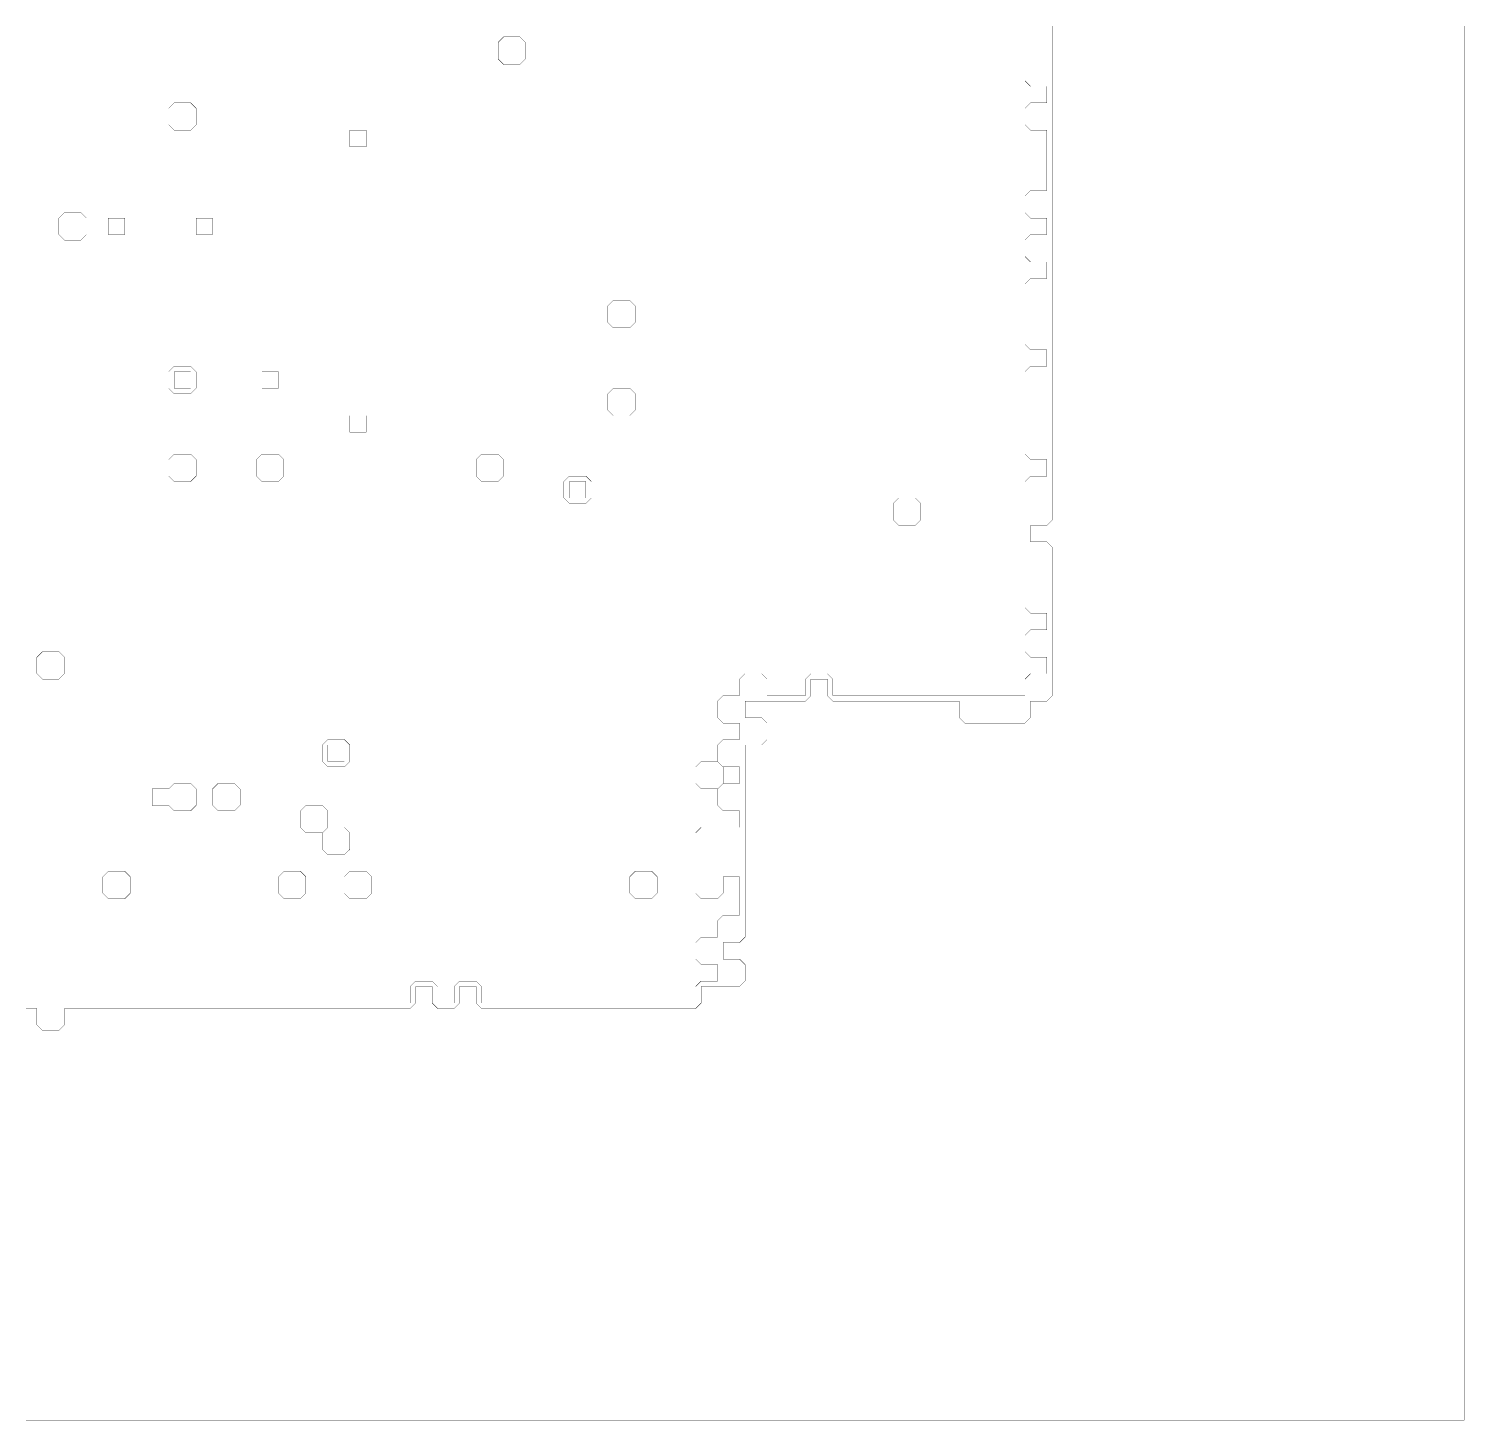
# Model space of a CAD drawing. Header units: metres. Extents: x 0 to 4990, y -4990 to 0.
# Drawn here: x 2437 to 4990, y -4990 to -2515 of the extents above; entities that cross this region are included whole.
import ezdxf

# ---------------------------------------------------------------- set-up
doc = ezdxf.new("R2010")
doc.units = ezdxf.units.M
doc.layers.add('conductor', color=1, linetype='Continuous')
doc.layers.add('substrate', color=5, linetype='Continuous')

msp = doc.modelspace()

# ---------------------------------------------------------------- linework, layer by layer
at = {"layer": 'conductor', "const_width": 0.5}
msp.add_lwpolyline([(2431.640625, -4248.046875), (2441.40625, -4248.046875), (2451.171875, -4248.046875), (2460.9375, -4248.046875), (2470.703125, -4248.046875), (2480.46875, -4248.046875), (2490.234375, -4248.046875), (2500, -4248.046875), (2509.765625, -4248.046875), (2519.53125, -4248.046875), (2529.296875, -4248.046875), (2539.0625, -4248.046875), (2548.828125, -4248.046875), (2558.59375, -4248.046875), (2568.359375, -4248.046875), (2578.125, -4248.046875), (2587.890625, -4248.046875), (2597.65625, -4248.046875), (2607.421875, -4248.046875), (2617.1875, -4248.046875), (2626.953125, -4248.046875), (2636.71875, -4248.046875), (2646.484375, -4248.046875), (2656.25, -4248.046875), (2666.015625, -4248.046875), (2675.78125, -4248.046875), (2685.546875, -4248.046875), (2695.3125, -4248.046875), (2705.078125, -4248.046875), (2714.84375, -4248.046875), (2724.609375, -4248.046875), (2734.375, -4248.046875), (2744.140625, -4248.046875), (2753.90625, -4248.046875), (2763.671875, -4248.046875), (2773.4375, -4248.046875), (2783.203125, -4248.046875), (2792.96875, -4248.046875), (2802.734375, -4248.046875), (2812.5, -4248.046875), (2822.265625, -4248.046875), (2832.03125, -4248.046875), (2841.796875, -4248.046875), (2851.5625, -4248.046875), (2861.328125, -4248.046875), (2871.09375, -4248.046875), (2880.859375, -4248.046875), (2890.625, -4248.046875), (2900.390625, -4248.046875), (2910.15625, -4248.046875), (2919.921875, -4248.046875), (2929.6875, -4248.046875), (2939.453125, -4248.046875), (2949.21875, -4248.046875), (2958.984375, -4248.046875), (2968.75, -4248.046875), (2978.515625, -4248.046875), (2988.28125, -4248.046875), (2998.046875, -4248.046875), (3007.8125, -4248.046875), (3017.578125, -4248.046875), (3027.34375, -4248.046875), (3037.109375, -4248.046875), (3046.875, -4248.046875), (3056.640625, -4248.046875), (3066.40625, -4248.046875), (3076.171875, -4248.046875), (3085.9375, -4248.046875), (3095.703125, -4248.046875), (3105.46875, -4248.046875), (3115.234375, -4248.046875), (3115.234375, -4238.28125), (3115.234375, -4228.515625), (3115.234375, -4218.75), (3125, -4208.984375), (3134.765625, -4208.984375), (3144.53125, -4208.984375), (3154.296875, -4208.984375), (3164.0625, -4218.75), (3164.0625, -4228.515625), (3164.0625, -4238.28125), (3164.0625, -4248.046875), (3173.828125, -4248.046875), (3183.59375, -4248.046875), (3193.359375, -4248.046875), (3193.359375, -4238.28125), (3193.359375, -4228.515625), (3193.359375, -4218.75), (3203.125, -4208.984375), (3212.890625, -4208.984375), (3222.65625, -4208.984375), (3232.421875, -4208.984375), (3242.1875, -4218.75), (3242.1875, -4228.515625), (3242.1875, -4238.28125), (3242.1875, -4248.046875), (3251.953125, -4248.046875), (3261.71875, -4248.046875), (3271.484375, -4248.046875), (3281.25, -4248.046875), (3291.015625, -4248.046875), (3300.78125, -4248.046875), (3310.546875, -4248.046875), (3320.3125, -4248.046875), (3330.078125, -4248.046875), (3339.84375, -4248.046875), (3349.609375, -4248.046875), (3359.375, -4248.046875), (3369.140625, -4248.046875), (3378.90625, -4248.046875), (3388.671875, -4248.046875), (3398.4375, -4248.046875), (3408.203125, -4248.046875), (3417.96875, -4248.046875), (3427.734375, -4248.046875), (3437.5, -4248.046875), (3447.265625, -4248.046875), (3457.03125, -4248.046875), (3466.796875, -4248.046875), (3476.5625, -4248.046875), (3486.328125, -4248.046875), (3496.09375, -4248.046875), (3505.859375, -4248.046875), (3515.625, -4248.046875), (3525.390625, -4248.046875), (3535.15625, -4248.046875), (3544.921875, -4248.046875), (3554.6875, -4248.046875), (3564.453125, -4248.046875), (3574.21875, -4248.046875), (3583.984375, -4248.046875), (3593.75, -4248.046875), (3603.515625, -4248.046875), (3613.28125, -4248.046875), (3623.046875, -4248.046875), (3623.046875, -4238.28125), (3623.046875, -4228.515625), (3623.046875, -4218.75), (3632.8125, -4208.984375), (3642.578125, -4208.984375), (3652.34375, -4208.984375), (3662.109375, -4208.984375), (3662.109375, -4199.21875), (3662.109375, -4189.453125), (3662.109375, -4179.6875), (3652.34375, -4179.6875), (3642.578125, -4179.6875), (3632.8125, -4179.6875), (3623.046875, -4169.921875), (3623.046875, -4160.15625), (3623.046875, -4150.390625), (3623.046875, -4140.625), (3632.8125, -4130.859375), (3642.578125, -4130.859375), (3652.34375, -4130.859375), (3662.109375, -4130.859375), (3662.109375, -4121.09375), (3662.109375, -4111.328125), (3662.109375, -4101.5625), (3671.875, -4091.796875), (3681.640625, -4091.796875), (3691.40625, -4091.796875), (3701.171875, -4091.796875), (3701.171875, -4082.03125), (3701.171875, -4072.265625), (3701.171875, -4062.5), (3701.171875, -4052.734375), (3701.171875, -4042.96875), (3701.171875, -4033.203125), (3701.171875, -4023.4375), (3691.40625, -4023.4375), (3681.640625, -4023.4375), (3671.875, -4023.4375), (3671.875, -4033.203125), (3671.875, -4042.96875), (3671.875, -4052.734375), (3662.109375, -4062.5), (3652.34375, -4062.5), (3642.578125, -4062.5), (3632.8125, -4062.5), (3623.046875, -4052.734375), (3623.046875, -4042.96875), (3623.046875, -4033.203125), (3623.046875, -4023.4375), (3623.046875, -4013.671875), (3623.046875, -4003.90625), (3623.046875, -3994.140625), (3623.046875, -3984.375), (3623.046875, -3974.609375), (3623.046875, -3964.84375), (3623.046875, -3955.078125), (3623.046875, -3945.3125), (3632.8125, -3935.546875), (3642.578125, -3935.546875), (3652.34375, -3935.546875), (3662.109375, -3935.546875), (3671.875, -3935.546875), (3681.640625, -3935.546875), (3691.40625, -3935.546875), (3701.171875, -3935.546875), (3701.171875, -3925.78125), (3701.171875, -3916.015625), (3701.171875, -3906.25), (3691.40625, -3906.25), (3681.640625, -3906.25), (3671.875, -3906.25), (3662.109375, -3896.484375), (3662.109375, -3886.71875), (3662.109375, -3876.953125), (3662.109375, -3867.1875), (3671.875, -3857.421875), (3681.640625, -3857.421875), (3691.40625, -3857.421875), (3701.171875, -3857.421875), (3701.171875, -3847.65625), (3701.171875, -3837.890625), (3701.171875, -3828.125), (3691.40625, -3828.125), (3681.640625, -3828.125), (3671.875, -3828.125), (3662.109375, -3818.359375), (3662.109375, -3808.59375), (3662.109375, -3798.828125), (3662.109375, -3789.0625), (3671.875, -3779.296875), (3681.640625, -3779.296875), (3691.40625, -3779.296875), (3701.171875, -3779.296875), (3701.171875, -3769.53125), (3701.171875, -3759.765625), (3701.171875, -3750), (3691.40625, -3750), (3681.640625, -3750), (3671.875, -3750), (3662.109375, -3740.234375), (3662.109375, -3730.46875), (3662.109375, -3720.703125), (3662.109375, -3710.9375), (3671.875, -3701.171875), (3681.640625, -3701.171875), (3691.40625, -3701.171875), (3701.171875, -3701.171875), (3701.171875, -3691.40625), (3701.171875, -3681.640625), (3701.171875, -3671.875), (3710.9375, -3662.109375), (3720.703125, -3662.109375), (3730.46875, -3662.109375), (3740.234375, -3662.109375), (3750, -3671.875), (3750, -3681.640625), (3750, -3691.40625), (3750, -3701.171875), (3759.765625, -3701.171875), (3769.53125, -3701.171875), (3779.296875, -3701.171875), (3789.0625, -3701.171875), (3798.828125, -3701.171875), (3808.59375, -3701.171875), (3818.359375, -3701.171875), (3818.359375, -3691.40625), (3818.359375, -3681.640625), (3818.359375, -3671.875), (3828.125, -3662.109375), (3837.890625, -3662.109375), (3847.65625, -3662.109375), (3857.421875, -3662.109375), (3867.1875, -3671.875), (3867.1875, -3681.640625), (3867.1875, -3691.40625), (3867.1875, -3701.171875), (3876.953125, -3701.171875), (3886.71875, -3701.171875), (3896.484375, -3701.171875), (3906.25, -3701.171875), (3916.015625, -3701.171875), (3925.78125, -3701.171875), (3935.546875, -3701.171875), (3945.3125, -3701.171875), (3955.078125, -3701.171875), (3964.84375, -3701.171875), (3974.609375, -3701.171875), (3984.375, -3701.171875), (3994.140625, -3701.171875), (4003.90625, -3701.171875), (4013.671875, -3701.171875), (4023.4375, -3701.171875), (4033.203125, -3701.171875), (4042.96875, -3701.171875), (4052.734375, -3701.171875), (4062.5, -3701.171875), (4072.265625, -3701.171875), (4082.03125, -3701.171875), (4091.796875, -3701.171875), (4101.5625, -3701.171875), (4111.328125, -3701.171875), (4121.09375, -3701.171875), (4130.859375, -3701.171875), (4140.625, -3701.171875), (4150.390625, -3701.171875), (4160.15625, -3701.171875), (4169.921875, -3701.171875), (4179.6875, -3701.171875), (4189.453125, -3701.171875), (4199.21875, -3701.171875), (4208.984375, -3701.171875), (4208.984375, -3691.40625), (4208.984375, -3681.640625), (4208.984375, -3671.875), (4218.75, -3662.109375), (4228.515625, -3662.109375), (4238.28125, -3662.109375), (4248.046875, -3662.109375), (4248.046875, -3652.34375), (4248.046875, -3642.578125), (4248.046875, -3632.8125), (4238.28125, -3632.8125), (4228.515625, -3632.8125), (4218.75, -3632.8125), (4208.984375, -3623.046875), (4208.984375, -3613.28125), (4208.984375, -3603.515625), (4208.984375, -3593.75), (4218.75, -3583.984375), (4228.515625, -3583.984375), (4238.28125, -3583.984375), (4248.046875, -3583.984375), (4248.046875, -3574.21875), (4248.046875, -3564.453125), (4248.046875, -3554.6875), (4238.28125, -3554.6875), (4228.515625, -3554.6875), (4218.75, -3554.6875), (4208.984375, -3544.921875), (4208.984375, -3535.15625), (4208.984375, -3525.390625), (4208.984375, -3515.625), (4208.984375, -3505.859375), (4208.984375, -3496.09375), (4208.984375, -3486.328125), (4208.984375, -3476.5625), (4208.984375, -3466.796875), (4208.984375, -3457.03125), (4208.984375, -3447.265625), (4208.984375, -3437.5), (4208.984375, -3427.734375), (4208.984375, -3417.96875), (4208.984375, -3408.203125), (4208.984375, -3398.4375), (4208.984375, -3388.671875), (4208.984375, -3378.90625), (4208.984375, -3369.140625), (4208.984375, -3359.375), (4208.984375, -3349.609375), (4208.984375, -3339.84375), (4208.984375, -3330.078125), (4208.984375, -3320.3125), (4218.75, -3310.546875), (4228.515625, -3310.546875), (4238.28125, -3310.546875), (4248.046875, -3310.546875), (4248.046875, -3300.78125), (4248.046875, -3291.015625), (4248.046875, -3281.25), (4238.28125, -3281.25), (4228.515625, -3281.25), (4218.75, -3281.25), (4208.984375, -3271.484375), (4208.984375, -3261.71875), (4208.984375, -3251.953125), (4208.984375, -3242.1875), (4208.984375, -3232.421875), (4208.984375, -3222.65625), (4208.984375, -3212.890625), (4208.984375, -3203.125), (4208.984375, -3193.359375), (4208.984375, -3183.59375), (4208.984375, -3173.828125), (4208.984375, -3164.0625), (4208.984375, -3154.296875), (4208.984375, -3144.53125), (4208.984375, -3134.765625), (4208.984375, -3125), (4218.75, -3115.234375), (4228.515625, -3115.234375), (4238.28125, -3115.234375), (4248.046875, -3115.234375), (4248.046875, -3105.46875), (4248.046875, -3095.703125), (4248.046875, -3085.9375), (4238.28125, -3085.9375), (4228.515625, -3085.9375), (4218.75, -3085.9375), (4208.984375, -3076.171875), (4208.984375, -3066.40625), (4208.984375, -3056.640625), (4208.984375, -3046.875), (4208.984375, -3037.109375), (4208.984375, -3027.34375), (4208.984375, -3017.578125), (4208.984375, -3007.8125), (4208.984375, -2998.046875), (4208.984375, -2988.28125), (4208.984375, -2978.515625), (4208.984375, -2968.75), (4218.75, -2958.984375), (4228.515625, -2958.984375), (4238.28125, -2958.984375), (4248.046875, -2958.984375), (4248.046875, -2949.21875), (4248.046875, -2939.453125), (4248.046875, -2929.6875), (4238.28125, -2929.6875), (4228.515625, -2929.6875), (4218.75, -2929.6875), (4208.984375, -2919.921875), (4208.984375, -2910.15625), (4208.984375, -2900.390625), (4208.984375, -2890.625), (4218.75, -2880.859375), (4228.515625, -2880.859375), (4238.28125, -2880.859375), (4248.046875, -2880.859375), (4248.046875, -2871.09375), (4248.046875, -2861.328125), (4248.046875, -2851.5625), (4238.28125, -2851.5625), (4228.515625, -2851.5625), (4218.75, -2851.5625), (4208.984375, -2841.796875), (4208.984375, -2832.03125), (4208.984375, -2822.265625), (4208.984375, -2812.5), (4218.75, -2802.734375), (4228.515625, -2802.734375), (4238.28125, -2802.734375), (4248.046875, -2802.734375), (4248.046875, -2792.96875), (4248.046875, -2783.203125), (4248.046875, -2773.4375), (4248.046875, -2763.671875), (4248.046875, -2753.90625), (4248.046875, -2744.140625), (4248.046875, -2734.375), (4248.046875, -2724.609375), (4248.046875, -2714.84375), (4248.046875, -2705.078125), (4248.046875, -2695.3125), (4238.28125, -2695.3125), (4228.515625, -2695.3125), (4218.75, -2695.3125), (4208.984375, -2685.546875), (4208.984375, -2675.78125), (4208.984375, -2666.015625), (4208.984375, -2656.25), (4218.75, -2646.484375), (4228.515625, -2646.484375), (4238.28125, -2646.484375), (4248.046875, -2646.484375), (4248.046875, -2636.71875), (4248.046875, -2626.953125), (4248.046875, -2617.1875), (4238.28125, -2617.1875), (4228.515625, -2617.1875), (4218.75, -2617.1875), (4208.984375, -2607.421875), (4208.984375, -2597.65625), (4208.984375, -2587.890625), (4208.984375, -2578.125), (4208.984375, -2568.359375), (4208.984375, -2558.59375), (4208.984375, -2548.828125), (4208.984375, -2539.0625), (4208.984375, -2529.296875), (4208.984375, -2519.53125), (4208.984375, -2509.765625)], dxfattribs=at)
for points in [[(3271.484375, -2539.0625), (3281.25, -2529.296875), (3291.015625, -2529.296875), (3300.78125, -2529.296875), (3310.546875, -2529.296875), (3320.3125, -2539.0625), (3320.3125, -2548.828125), (3320.3125, -2558.59375), (3320.3125, -2568.359375), (3310.546875, -2578.125), (3300.78125, -2578.125), (3291.015625, -2578.125), (3281.25, -2578.125), (3271.484375, -2568.359375), (3271.484375, -2558.59375), (3271.484375, -2548.828125)], [(2685.546875, -2656.25), (2695.3125, -2646.484375), (2705.078125, -2646.484375), (2714.84375, -2646.484375), (2724.609375, -2646.484375), (2734.375, -2656.25), (2734.375, -2666.015625), (2734.375, -2675.78125), (2734.375, -2685.546875), (2724.609375, -2695.3125), (2714.84375, -2695.3125), (2705.078125, -2695.3125), (2695.3125, -2695.3125), (2685.546875, -2685.546875), (2685.546875, -2675.78125), (2685.546875, -2666.015625)], [(2490.234375, -2851.5625), (2500, -2841.796875), (2509.765625, -2841.796875), (2519.53125, -2841.796875), (2529.296875, -2841.796875), (2539.0625, -2851.5625), (2539.0625, -2861.328125), (2539.0625, -2871.09375), (2539.0625, -2880.859375), (2529.296875, -2890.625), (2519.53125, -2890.625), (2509.765625, -2890.625), (2500, -2890.625), (2490.234375, -2880.859375), (2490.234375, -2871.09375), (2490.234375, -2861.328125)], [(3466.796875, -3007.8125), (3476.5625, -2998.046875), (3486.328125, -2998.046875), (3496.09375, -2998.046875), (3505.859375, -2998.046875), (3515.625, -3007.8125), (3515.625, -3017.578125), (3515.625, -3027.34375), (3515.625, -3037.109375), (3505.859375, -3046.875), (3496.09375, -3046.875), (3486.328125, -3046.875), (3476.5625, -3046.875), (3466.796875, -3037.109375), (3466.796875, -3027.34375), (3466.796875, -3017.578125)], [(2685.546875, -3125), (2695.3125, -3115.234375), (2705.078125, -3115.234375), (2714.84375, -3115.234375), (2724.609375, -3115.234375), (2734.375, -3125), (2734.375, -3134.765625), (2734.375, -3144.53125), (2734.375, -3154.296875), (2724.609375, -3164.0625), (2714.84375, -3164.0625), (2705.078125, -3164.0625), (2695.3125, -3164.0625), (2685.546875, -3154.296875), (2685.546875, -3144.53125), (2685.546875, -3134.765625)], [(3466.796875, -3164.0625), (3476.5625, -3154.296875), (3486.328125, -3154.296875), (3496.09375, -3154.296875), (3505.859375, -3154.296875), (3515.625, -3164.0625), (3515.625, -3173.828125), (3515.625, -3183.59375), (3515.625, -3193.359375), (3505.859375, -3203.125), (3496.09375, -3203.125), (3486.328125, -3203.125), (3476.5625, -3203.125), (3466.796875, -3193.359375), (3466.796875, -3183.59375), (3466.796875, -3173.828125)], [(2685.546875, -3281.25), (2695.3125, -3271.484375), (2705.078125, -3271.484375), (2714.84375, -3271.484375), (2724.609375, -3271.484375), (2734.375, -3281.25), (2734.375, -3291.015625), (2734.375, -3300.78125), (2734.375, -3310.546875), (2724.609375, -3320.3125), (2714.84375, -3320.3125), (2705.078125, -3320.3125), (2695.3125, -3320.3125), (2685.546875, -3310.546875), (2685.546875, -3300.78125), (2685.546875, -3291.015625)], [(2841.796875, -3281.25), (2851.5625, -3271.484375), (2861.328125, -3271.484375), (2871.09375, -3271.484375), (2880.859375, -3271.484375), (2890.625, -3281.25), (2890.625, -3291.015625), (2890.625, -3300.78125), (2890.625, -3310.546875), (2880.859375, -3320.3125), (2871.09375, -3320.3125), (2861.328125, -3320.3125), (2851.5625, -3320.3125), (2841.796875, -3310.546875), (2841.796875, -3300.78125), (2841.796875, -3291.015625)], [(3232.421875, -3281.25), (3242.1875, -3271.484375), (3251.953125, -3271.484375), (3261.71875, -3271.484375), (3271.484375, -3271.484375), (3281.25, -3281.25), (3281.25, -3291.015625), (3281.25, -3300.78125), (3281.25, -3310.546875), (3271.484375, -3320.3125), (3261.71875, -3320.3125), (3251.953125, -3320.3125), (3242.1875, -3320.3125), (3232.421875, -3310.546875), (3232.421875, -3300.78125), (3232.421875, -3291.015625)], [(3388.671875, -3320.3125), (3398.4375, -3310.546875), (3408.203125, -3310.546875), (3417.96875, -3310.546875), (3427.734375, -3310.546875), (3437.5, -3320.3125), (3437.5, -3330.078125), (3437.5, -3339.84375), (3437.5, -3349.609375), (3427.734375, -3359.375), (3417.96875, -3359.375), (3408.203125, -3359.375), (3398.4375, -3359.375), (3388.671875, -3349.609375), (3388.671875, -3339.84375), (3388.671875, -3330.078125)], [(3974.609375, -3359.375), (3984.375, -3349.609375), (3994.140625, -3349.609375), (4003.90625, -3349.609375), (4013.671875, -3349.609375), (4023.4375, -3359.375), (4023.4375, -3369.140625), (4023.4375, -3378.90625), (4023.4375, -3388.671875), (4013.671875, -3398.4375), (4003.90625, -3398.4375), (3994.140625, -3398.4375), (3984.375, -3398.4375), (3974.609375, -3388.671875), (3974.609375, -3378.90625), (3974.609375, -3369.140625)], [(2451.171875, -3632.8125), (2460.9375, -3623.046875), (2470.703125, -3623.046875), (2480.46875, -3623.046875), (2490.234375, -3623.046875), (2500, -3632.8125), (2500, -3642.578125), (2500, -3652.34375), (2500, -3662.109375), (2490.234375, -3671.875), (2480.46875, -3671.875), (2470.703125, -3671.875), (2460.9375, -3671.875), (2451.171875, -3662.109375), (2451.171875, -3652.34375), (2451.171875, -3642.578125)], [(2958.984375, -3789.0625), (2968.75, -3779.296875), (2978.515625, -3779.296875), (2988.28125, -3779.296875), (2998.046875, -3779.296875), (3007.8125, -3789.0625), (3007.8125, -3798.828125), (3007.8125, -3808.59375), (3007.8125, -3818.359375), (2998.046875, -3828.125), (2988.28125, -3828.125), (2978.515625, -3828.125), (2968.75, -3828.125), (2958.984375, -3818.359375), (2958.984375, -3808.59375), (2958.984375, -3798.828125)], [(3623.046875, -3828.125), (3632.8125, -3818.359375), (3642.578125, -3818.359375), (3652.34375, -3818.359375), (3662.109375, -3818.359375), (3671.875, -3828.125), (3671.875, -3837.890625), (3671.875, -3847.65625), (3671.875, -3857.421875), (3662.109375, -3867.1875), (3652.34375, -3867.1875), (3642.578125, -3867.1875), (3632.8125, -3867.1875), (3623.046875, -3857.421875), (3623.046875, -3847.65625), (3623.046875, -3837.890625)], [(2685.546875, -3867.1875), (2695.3125, -3857.421875), (2705.078125, -3857.421875), (2714.84375, -3857.421875), (2724.609375, -3857.421875), (2734.375, -3867.1875), (2734.375, -3876.953125), (2734.375, -3886.71875), (2734.375, -3896.484375), (2724.609375, -3906.25), (2714.84375, -3906.25), (2705.078125, -3906.25), (2695.3125, -3906.25), (2685.546875, -3896.484375), (2685.546875, -3886.71875), (2685.546875, -3876.953125)], [(2763.671875, -3867.1875), (2773.4375, -3857.421875), (2783.203125, -3857.421875), (2792.96875, -3857.421875), (2802.734375, -3857.421875), (2812.5, -3867.1875), (2812.5, -3876.953125), (2812.5, -3886.71875), (2812.5, -3896.484375), (2802.734375, -3906.25), (2792.96875, -3906.25), (2783.203125, -3906.25), (2773.4375, -3906.25), (2763.671875, -3896.484375), (2763.671875, -3886.71875), (2763.671875, -3876.953125)], [(2919.921875, -3906.25), (2929.6875, -3896.484375), (2939.453125, -3896.484375), (2949.21875, -3896.484375), (2958.984375, -3896.484375), (2968.75, -3906.25), (2968.75, -3916.015625), (2968.75, -3925.78125), (2968.75, -3935.546875), (2958.984375, -3945.3125), (2949.21875, -3945.3125), (2939.453125, -3945.3125), (2929.6875, -3945.3125), (2919.921875, -3935.546875), (2919.921875, -3925.78125), (2919.921875, -3916.015625)], [(2958.984375, -3945.3125), (2968.75, -3935.546875), (2978.515625, -3935.546875), (2988.28125, -3935.546875), (2998.046875, -3935.546875), (3007.8125, -3945.3125), (3007.8125, -3955.078125), (3007.8125, -3964.84375), (3007.8125, -3974.609375), (2998.046875, -3984.375), (2988.28125, -3984.375), (2978.515625, -3984.375), (2968.75, -3984.375), (2958.984375, -3974.609375), (2958.984375, -3964.84375), (2958.984375, -3955.078125)], [(2568.359375, -4023.4375), (2578.125, -4013.671875), (2587.890625, -4013.671875), (2597.65625, -4013.671875), (2607.421875, -4013.671875), (2617.1875, -4023.4375), (2617.1875, -4033.203125), (2617.1875, -4042.96875), (2617.1875, -4052.734375), (2607.421875, -4062.5), (2597.65625, -4062.5), (2587.890625, -4062.5), (2578.125, -4062.5), (2568.359375, -4052.734375), (2568.359375, -4042.96875), (2568.359375, -4033.203125)], [(2880.859375, -4023.4375), (2890.625, -4013.671875), (2900.390625, -4013.671875), (2910.15625, -4013.671875), (2919.921875, -4013.671875), (2929.6875, -4023.4375), (2929.6875, -4033.203125), (2929.6875, -4042.96875), (2929.6875, -4052.734375), (2919.921875, -4062.5), (2910.15625, -4062.5), (2900.390625, -4062.5), (2890.625, -4062.5), (2880.859375, -4052.734375), (2880.859375, -4042.96875), (2880.859375, -4033.203125)], [(2998.046875, -4023.4375), (3007.8125, -4013.671875), (3017.578125, -4013.671875), (3027.34375, -4013.671875), (3037.109375, -4013.671875), (3046.875, -4023.4375), (3046.875, -4033.203125), (3046.875, -4042.96875), (3046.875, -4052.734375), (3037.109375, -4062.5), (3027.34375, -4062.5), (3017.578125, -4062.5), (3007.8125, -4062.5), (2998.046875, -4052.734375), (2998.046875, -4042.96875), (2998.046875, -4033.203125)], [(3505.859375, -4023.4375), (3515.625, -4013.671875), (3525.390625, -4013.671875), (3535.15625, -4013.671875), (3544.921875, -4013.671875), (3554.6875, -4023.4375), (3554.6875, -4033.203125), (3554.6875, -4042.96875), (3554.6875, -4052.734375), (3544.921875, -4062.5), (3535.15625, -4062.5), (3525.390625, -4062.5), (3515.625, -4062.5), (3505.859375, -4052.734375), (3505.859375, -4042.96875), (3505.859375, -4033.203125)]]:
    msp.add_lwpolyline(points, close=True, dxfattribs=at)
at = {"layer": 'substrate', "const_width": 0.5}
for points in [[(2431.640625, -4990.234375), (2441.40625, -4990.234375), (2451.171875, -4990.234375), (2460.9375, -4990.234375), (2470.703125, -4990.234375), (2480.46875, -4990.234375), (2490.234375, -4990.234375), (2500, -4990.234375), (2509.765625, -4990.234375), (2519.53125, -4990.234375), (2529.296875, -4990.234375), (2539.0625, -4990.234375), (2548.828125, -4990.234375), (2558.59375, -4990.234375), (2568.359375, -4990.234375), (2578.125, -4990.234375), (2587.890625, -4990.234375), (2597.65625, -4990.234375), (2607.421875, -4990.234375), (2617.1875, -4990.234375), (2626.953125, -4990.234375), (2636.71875, -4990.234375), (2646.484375, -4990.234375), (2656.25, -4990.234375), (2666.015625, -4990.234375), (2675.78125, -4990.234375), (2685.546875, -4990.234375), (2695.3125, -4990.234375), (2705.078125, -4990.234375), (2714.84375, -4990.234375), (2724.609375, -4990.234375), (2734.375, -4990.234375), (2744.140625, -4990.234375), (2753.90625, -4990.234375), (2763.671875, -4990.234375), (2773.4375, -4990.234375), (2783.203125, -4990.234375), (2792.96875, -4990.234375), (2802.734375, -4990.234375), (2812.5, -4990.234375), (2822.265625, -4990.234375), (2832.03125, -4990.234375), (2841.796875, -4990.234375), (2851.5625, -4990.234375), (2861.328125, -4990.234375), (2871.09375, -4990.234375), (2880.859375, -4990.234375), (2890.625, -4990.234375), (2900.390625, -4990.234375), (2910.15625, -4990.234375), (2919.921875, -4990.234375), (2929.6875, -4990.234375), (2939.453125, -4990.234375), (2949.21875, -4990.234375), (2958.984375, -4990.234375), (2968.75, -4990.234375), (2978.515625, -4990.234375), (2988.28125, -4990.234375), (2998.046875, -4990.234375), (3007.8125, -4990.234375), (3017.578125, -4990.234375), (3027.34375, -4990.234375), (3037.109375, -4990.234375), (3046.875, -4990.234375), (3056.640625, -4990.234375), (3066.40625, -4990.234375), (3076.171875, -4990.234375), (3085.9375, -4990.234375), (3095.703125, -4990.234375), (3105.46875, -4990.234375), (3115.234375, -4990.234375), (3125, -4990.234375), (3134.765625, -4990.234375), (3144.53125, -4990.234375), (3154.296875, -4990.234375), (3164.0625, -4990.234375), (3173.828125, -4990.234375), (3183.59375, -4990.234375), (3193.359375, -4990.234375), (3203.125, -4990.234375), (3212.890625, -4990.234375), (3222.65625, -4990.234375), (3232.421875, -4990.234375), (3242.1875, -4990.234375), (3251.953125, -4990.234375), (3261.71875, -4990.234375), (3271.484375, -4990.234375), (3281.25, -4990.234375), (3291.015625, -4990.234375), (3300.78125, -4990.234375), (3310.546875, -4990.234375), (3320.3125, -4990.234375), (3330.078125, -4990.234375), (3339.84375, -4990.234375), (3349.609375, -4990.234375), (3359.375, -4990.234375), (3369.140625, -4990.234375), (3378.90625, -4990.234375), (3388.671875, -4990.234375), (3398.4375, -4990.234375), (3408.203125, -4990.234375), (3417.96875, -4990.234375), (3427.734375, -4990.234375), (3437.5, -4990.234375), (3447.265625, -4990.234375), (3457.03125, -4990.234375), (3466.796875, -4990.234375), (3476.5625, -4990.234375), (3486.328125, -4990.234375), (3496.09375, -4990.234375), (3505.859375, -4990.234375), (3515.625, -4990.234375), (3525.390625, -4990.234375), (3535.15625, -4990.234375), (3544.921875, -4990.234375), (3554.6875, -4990.234375), (3564.453125, -4990.234375), (3574.21875, -4990.234375), (3583.984375, -4990.234375), (3593.75, -4990.234375), (3603.515625, -4990.234375), (3613.28125, -4990.234375), (3623.046875, -4990.234375), (3632.8125, -4990.234375), (3642.578125, -4990.234375), (3652.34375, -4990.234375), (3662.109375, -4990.234375), (3671.875, -4990.234375), (3681.640625, -4990.234375), (3691.40625, -4990.234375), (3701.171875, -4990.234375), (3710.9375, -4990.234375), (3720.703125, -4990.234375), (3730.46875, -4990.234375), (3740.234375, -4990.234375), (3750, -4990.234375), (3759.765625, -4990.234375), (3769.53125, -4990.234375), (3779.296875, -4990.234375), (3789.0625, -4990.234375), (3798.828125, -4990.234375), (3808.59375, -4990.234375), (3818.359375, -4990.234375), (3828.125, -4990.234375), (3837.890625, -4990.234375), (3847.65625, -4990.234375), (3857.421875, -4990.234375), (3867.1875, -4990.234375), (3876.953125, -4990.234375), (3886.71875, -4990.234375), (3896.484375, -4990.234375), (3906.25, -4990.234375), (3916.015625, -4990.234375), (3925.78125, -4990.234375), (3935.546875, -4990.234375), (3945.3125, -4990.234375), (3955.078125, -4990.234375), (3964.84375, -4990.234375), (3974.609375, -4990.234375), (3984.375, -4990.234375), (3994.140625, -4990.234375), (4003.90625, -4990.234375), (4013.671875, -4990.234375), (4023.4375, -4990.234375), (4033.203125, -4990.234375), (4042.96875, -4990.234375), (4052.734375, -4990.234375), (4062.5, -4990.234375), (4072.265625, -4990.234375), (4082.03125, -4990.234375), (4091.796875, -4990.234375), (4101.5625, -4990.234375), (4111.328125, -4990.234375), (4121.09375, -4990.234375), (4130.859375, -4990.234375), (4140.625, -4990.234375), (4150.390625, -4990.234375), (4160.15625, -4990.234375), (4169.921875, -4990.234375), (4179.6875, -4990.234375), (4189.453125, -4990.234375), (4199.21875, -4990.234375), (4208.984375, -4990.234375), (4218.75, -4990.234375), (4228.515625, -4990.234375), (4238.28125, -4990.234375), (4248.046875, -4990.234375), (4257.8125, -4990.234375), (4267.578125, -4990.234375), (4277.34375, -4990.234375), (4287.109375, -4990.234375), (4296.875, -4990.234375), (4306.640625, -4990.234375), (4316.40625, -4990.234375), (4326.171875, -4990.234375), (4335.9375, -4990.234375), (4345.703125, -4990.234375), (4355.46875, -4990.234375), (4365.234375, -4990.234375), (4375, -4990.234375), (4384.765625, -4990.234375), (4394.53125, -4990.234375), (4404.296875, -4990.234375), (4414.0625, -4990.234375), (4423.828125, -4990.234375), (4433.59375, -4990.234375), (4443.359375, -4990.234375), (4453.125, -4990.234375), (4462.890625, -4990.234375), (4472.65625, -4990.234375), (4482.421875, -4990.234375), (4492.1875, -4990.234375), (4501.953125, -4990.234375), (4511.71875, -4990.234375), (4521.484375, -4990.234375), (4531.25, -4990.234375), (4541.015625, -4990.234375), (4550.78125, -4990.234375), (4560.546875, -4990.234375), (4570.3125, -4990.234375), (4580.078125, -4990.234375), (4589.84375, -4990.234375), (4599.609375, -4990.234375), (4609.375, -4990.234375), (4619.140625, -4990.234375), (4628.90625, -4990.234375), (4638.671875, -4990.234375), (4648.4375, -4990.234375), (4658.203125, -4990.234375), (4667.96875, -4990.234375), (4677.734375, -4990.234375), (4687.5, -4990.234375), (4697.265625, -4990.234375), (4707.03125, -4990.234375), (4716.796875, -4990.234375), (4726.5625, -4990.234375), (4736.328125, -4990.234375), (4746.09375, -4990.234375), (4755.859375, -4990.234375), (4765.625, -4990.234375), (4775.390625, -4990.234375), (4785.15625, -4990.234375), (4794.921875, -4990.234375), (4804.6875, -4990.234375), (4814.453125, -4990.234375), (4824.21875, -4990.234375), (4833.984375, -4990.234375), (4843.75, -4990.234375), (4853.515625, -4990.234375), (4863.28125, -4990.234375), (4873.046875, -4990.234375), (4882.8125, -4990.234375), (4892.578125, -4990.234375), (4902.34375, -4990.234375), (4912.109375, -4990.234375), (4921.875, -4990.234375), (4931.640625, -4990.234375), (4941.40625, -4990.234375), (4951.171875, -4990.234375), (4960.9375, -4990.234375), (4970.703125, -4990.234375), (4980.46875, -4990.234375), (4990.234375, -4990.234375), (4990.234375, -4980.46875), (4990.234375, -4970.703125), (4990.234375, -4960.9375), (4990.234375, -4951.171875), (4990.234375, -4941.40625), (4990.234375, -4931.640625), (4990.234375, -4921.875), (4990.234375, -4912.109375), (4990.234375, -4902.34375), (4990.234375, -4892.578125), (4990.234375, -4882.8125), (4990.234375, -4873.046875), (4990.234375, -4863.28125), (4990.234375, -4853.515625), (4990.234375, -4843.75), (4990.234375, -4833.984375), (4990.234375, -4824.21875), (4990.234375, -4814.453125), (4990.234375, -4804.6875), (4990.234375, -4794.921875), (4990.234375, -4785.15625), (4990.234375, -4775.390625), (4990.234375, -4765.625), (4990.234375, -4755.859375), (4990.234375, -4746.09375), (4990.234375, -4736.328125), (4990.234375, -4726.5625), (4990.234375, -4716.796875), (4990.234375, -4707.03125), (4990.234375, -4697.265625), (4990.234375, -4687.5), (4990.234375, -4677.734375), (4990.234375, -4667.96875), (4990.234375, -4658.203125), (4990.234375, -4648.4375), (4990.234375, -4638.671875), (4990.234375, -4628.90625), (4990.234375, -4619.140625), (4990.234375, -4609.375), (4990.234375, -4599.609375), (4990.234375, -4589.84375), (4990.234375, -4580.078125), (4990.234375, -4570.3125), (4990.234375, -4560.546875), (4990.234375, -4550.78125), (4990.234375, -4541.015625), (4990.234375, -4531.25), (4990.234375, -4521.484375), (4990.234375, -4511.71875), (4990.234375, -4501.953125), (4990.234375, -4492.1875), (4990.234375, -4482.421875), (4990.234375, -4472.65625), (4990.234375, -4462.890625), (4990.234375, -4453.125), (4990.234375, -4443.359375), (4990.234375, -4433.59375), (4990.234375, -4423.828125), (4990.234375, -4414.0625), (4990.234375, -4404.296875), (4990.234375, -4394.53125), (4990.234375, -4384.765625), (4990.234375, -4375), (4990.234375, -4365.234375), (4990.234375, -4355.46875), (4990.234375, -4345.703125), (4990.234375, -4335.9375), (4990.234375, -4326.171875), (4990.234375, -4316.40625), (4990.234375, -4306.640625), (4990.234375, -4296.875), (4990.234375, -4287.109375), (4990.234375, -4277.34375), (4990.234375, -4267.578125), (4990.234375, -4257.8125), (4990.234375, -4248.046875), (4990.234375, -4238.28125), (4990.234375, -4228.515625), (4990.234375, -4218.75), (4990.234375, -4208.984375), (4990.234375, -4199.21875), (4990.234375, -4189.453125), (4990.234375, -4179.6875), (4990.234375, -4169.921875), (4990.234375, -4160.15625), (4990.234375, -4150.390625), (4990.234375, -4140.625), (4990.234375, -4130.859375), (4990.234375, -4121.09375), (4990.234375, -4111.328125), (4990.234375, -4101.5625), (4990.234375, -4091.796875), (4990.234375, -4082.03125), (4990.234375, -4072.265625), (4990.234375, -4062.5), (4990.234375, -4052.734375), (4990.234375, -4042.96875), (4990.234375, -4033.203125), (4990.234375, -4023.4375), (4990.234375, -4013.671875), (4990.234375, -4003.90625), (4990.234375, -3994.140625), (4990.234375, -3984.375), (4990.234375, -3974.609375), (4990.234375, -3964.84375), (4990.234375, -3955.078125), (4990.234375, -3945.3125), (4990.234375, -3935.546875), (4990.234375, -3925.78125), (4990.234375, -3916.015625), (4990.234375, -3906.25), (4990.234375, -3896.484375), (4990.234375, -3886.71875), (4990.234375, -3876.953125), (4990.234375, -3867.1875), (4990.234375, -3857.421875), (4990.234375, -3847.65625), (4990.234375, -3837.890625), (4990.234375, -3828.125), (4990.234375, -3818.359375), (4990.234375, -3808.59375), (4990.234375, -3798.828125), (4990.234375, -3789.0625), (4990.234375, -3779.296875), (4990.234375, -3769.53125), (4990.234375, -3759.765625), (4990.234375, -3750), (4990.234375, -3740.234375), (4990.234375, -3730.46875), (4990.234375, -3720.703125), (4990.234375, -3710.9375), (4990.234375, -3701.171875), (4990.234375, -3691.40625), (4990.234375, -3681.640625), (4990.234375, -3671.875), (4990.234375, -3662.109375), (4990.234375, -3652.34375), (4990.234375, -3642.578125), (4990.234375, -3632.8125), (4990.234375, -3623.046875), (4990.234375, -3613.28125), (4990.234375, -3603.515625), (4990.234375, -3593.75), (4990.234375, -3583.984375), (4990.234375, -3574.21875), (4990.234375, -3564.453125), (4990.234375, -3554.6875), (4990.234375, -3544.921875), (4990.234375, -3535.15625), (4990.234375, -3525.390625), (4990.234375, -3515.625), (4990.234375, -3505.859375), (4990.234375, -3496.09375), (4990.234375, -3486.328125), (4990.234375, -3476.5625), (4990.234375, -3466.796875), (4990.234375, -3457.03125), (4990.234375, -3447.265625), (4990.234375, -3437.5), (4990.234375, -3427.734375), (4990.234375, -3417.96875), (4990.234375, -3408.203125), (4990.234375, -3398.4375), (4990.234375, -3388.671875), (4990.234375, -3378.90625), (4990.234375, -3369.140625), (4990.234375, -3359.375), (4990.234375, -3349.609375), (4990.234375, -3339.84375), (4990.234375, -3330.078125), (4990.234375, -3320.3125), (4990.234375, -3310.546875), (4990.234375, -3300.78125), (4990.234375, -3291.015625), (4990.234375, -3281.25), (4990.234375, -3271.484375), (4990.234375, -3261.71875), (4990.234375, -3251.953125), (4990.234375, -3242.1875), (4990.234375, -3232.421875), (4990.234375, -3222.65625), (4990.234375, -3212.890625), (4990.234375, -3203.125), (4990.234375, -3193.359375), (4990.234375, -3183.59375), (4990.234375, -3173.828125), (4990.234375, -3164.0625), (4990.234375, -3154.296875), (4990.234375, -3144.53125), (4990.234375, -3134.765625), (4990.234375, -3125), (4990.234375, -3115.234375), (4990.234375, -3105.46875), (4990.234375, -3095.703125), (4990.234375, -3085.9375), (4990.234375, -3076.171875), (4990.234375, -3066.40625), (4990.234375, -3056.640625), (4990.234375, -3046.875), (4990.234375, -3037.109375), (4990.234375, -3027.34375), (4990.234375, -3017.578125), (4990.234375, -3007.8125), (4990.234375, -2998.046875), (4990.234375, -2988.28125), (4990.234375, -2978.515625), (4990.234375, -2968.75), (4990.234375, -2958.984375), (4990.234375, -2949.21875), (4990.234375, -2939.453125), (4990.234375, -2929.6875), (4990.234375, -2919.921875), (4990.234375, -2910.15625), (4990.234375, -2900.390625), (4990.234375, -2890.625), (4990.234375, -2880.859375), (4990.234375, -2871.09375), (4990.234375, -2861.328125), (4990.234375, -2851.5625), (4990.234375, -2841.796875), (4990.234375, -2832.03125), (4990.234375, -2822.265625), (4990.234375, -2812.5), (4990.234375, -2802.734375), (4990.234375, -2792.96875), (4990.234375, -2783.203125), (4990.234375, -2773.4375), (4990.234375, -2763.671875), (4990.234375, -2753.90625), (4990.234375, -2744.140625), (4990.234375, -2734.375), (4990.234375, -2724.609375), (4990.234375, -2714.84375), (4990.234375, -2705.078125), (4990.234375, -2695.3125), (4990.234375, -2685.546875), (4990.234375, -2675.78125), (4990.234375, -2666.015625), (4990.234375, -2656.25), (4990.234375, -2646.484375), (4990.234375, -2636.71875), (4990.234375, -2626.953125), (4990.234375, -2617.1875), (4990.234375, -2607.421875), (4990.234375, -2597.65625), (4990.234375, -2587.890625), (4990.234375, -2578.125), (4990.234375, -2568.359375), (4990.234375, -2558.59375), (4990.234375, -2548.828125), (4990.234375, -2539.0625), (4990.234375, -2529.296875), (4990.234375, -2519.53125), (4990.234375, -2509.765625)], [(4257.8125, -2509.765625), (4257.8125, -2519.53125), (4257.8125, -2529.296875), (4257.8125, -2539.0625), (4257.8125, -2548.828125), (4257.8125, -2558.59375), (4257.8125, -2568.359375), (4257.8125, -2578.125), (4257.8125, -2587.890625), (4257.8125, -2597.65625), (4257.8125, -2607.421875), (4257.8125, -2617.1875), (4257.8125, -2626.953125), (4257.8125, -2636.71875), (4257.8125, -2646.484375), (4257.8125, -2656.25), (4257.8125, -2666.015625), (4257.8125, -2675.78125), (4257.8125, -2685.546875), (4257.8125, -2695.3125), (4257.8125, -2705.078125), (4257.8125, -2714.84375), (4257.8125, -2724.609375), (4257.8125, -2734.375), (4257.8125, -2744.140625), (4257.8125, -2753.90625), (4257.8125, -2763.671875), (4257.8125, -2773.4375), (4257.8125, -2783.203125), (4257.8125, -2792.96875), (4257.8125, -2802.734375), (4257.8125, -2812.5), (4257.8125, -2822.265625), (4257.8125, -2832.03125), (4257.8125, -2841.796875), (4257.8125, -2851.5625), (4257.8125, -2861.328125), (4257.8125, -2871.09375), (4257.8125, -2880.859375), (4257.8125, -2890.625), (4257.8125, -2900.390625), (4257.8125, -2910.15625), (4257.8125, -2919.921875), (4257.8125, -2929.6875), (4257.8125, -2939.453125), (4257.8125, -2949.21875), (4257.8125, -2958.984375), (4257.8125, -2968.75), (4257.8125, -2978.515625), (4257.8125, -2988.28125), (4257.8125, -2998.046875), (4257.8125, -3007.8125), (4257.8125, -3017.578125), (4257.8125, -3027.34375), (4257.8125, -3037.109375), (4257.8125, -3046.875), (4257.8125, -3056.640625), (4257.8125, -3066.40625), (4257.8125, -3076.171875), (4257.8125, -3085.9375), (4257.8125, -3095.703125), (4257.8125, -3105.46875), (4257.8125, -3115.234375), (4257.8125, -3125), (4257.8125, -3134.765625), (4257.8125, -3144.53125), (4257.8125, -3154.296875), (4257.8125, -3164.0625), (4257.8125, -3173.828125), (4257.8125, -3183.59375), (4257.8125, -3193.359375), (4257.8125, -3203.125), (4257.8125, -3212.890625), (4257.8125, -3222.65625), (4257.8125, -3232.421875), (4257.8125, -3242.1875), (4257.8125, -3251.953125), (4257.8125, -3261.71875), (4257.8125, -3271.484375), (4257.8125, -3281.25), (4257.8125, -3291.015625), (4257.8125, -3300.78125), (4257.8125, -3310.546875), (4257.8125, -3320.3125), (4257.8125, -3330.078125), (4257.8125, -3339.84375), (4257.8125, -3349.609375), (4257.8125, -3359.375), (4257.8125, -3369.140625), (4257.8125, -3378.90625), (4257.8125, -3388.671875), (4248.046875, -3398.4375), (4238.28125, -3398.4375), (4228.515625, -3398.4375), (4218.75, -3398.4375), (4218.75, -3408.203125), (4218.75, -3417.96875), (4218.75, -3427.734375), (4228.515625, -3427.734375), (4238.28125, -3427.734375), (4248.046875, -3427.734375), (4257.8125, -3437.5), (4257.8125, -3447.265625), (4257.8125, -3457.03125), (4257.8125, -3466.796875), (4257.8125, -3476.5625), (4257.8125, -3486.328125), (4257.8125, -3496.09375), (4257.8125, -3505.859375), (4257.8125, -3515.625), (4257.8125, -3525.390625), (4257.8125, -3535.15625), (4257.8125, -3544.921875), (4257.8125, -3554.6875), (4257.8125, -3564.453125), (4257.8125, -3574.21875), (4257.8125, -3583.984375), (4257.8125, -3593.75), (4257.8125, -3603.515625), (4257.8125, -3613.28125), (4257.8125, -3623.046875), (4257.8125, -3632.8125), (4257.8125, -3642.578125), (4257.8125, -3652.34375), (4257.8125, -3662.109375), (4257.8125, -3671.875), (4257.8125, -3681.640625), (4257.8125, -3691.40625), (4257.8125, -3701.171875), (4248.046875, -3710.9375), (4238.28125, -3710.9375), (4228.515625, -3710.9375), (4218.75, -3710.9375), (4218.75, -3720.703125), (4218.75, -3730.46875), (4218.75, -3740.234375), (4208.984375, -3750), (4199.21875, -3750), (4189.453125, -3750), (4179.6875, -3750), (4169.921875, -3750), (4160.15625, -3750), (4150.390625, -3750), (4140.625, -3750), (4130.859375, -3750), (4121.09375, -3750), (4111.328125, -3750), (4101.5625, -3750), (4091.796875, -3740.234375), (4091.796875, -3730.46875), (4091.796875, -3720.703125), (4091.796875, -3710.9375), (4082.03125, -3710.9375), (4072.265625, -3710.9375), (4062.5, -3710.9375), (4052.734375, -3710.9375), (4042.96875, -3710.9375), (4033.203125, -3710.9375), (4023.4375, -3710.9375), (4013.671875, -3710.9375), (4003.90625, -3710.9375), (3994.140625, -3710.9375), (3984.375, -3710.9375), (3974.609375, -3710.9375), (3964.84375, -3710.9375), (3955.078125, -3710.9375), (3945.3125, -3710.9375), (3935.546875, -3710.9375), (3925.78125, -3710.9375), (3916.015625, -3710.9375), (3906.25, -3710.9375), (3896.484375, -3710.9375), (3886.71875, -3710.9375), (3876.953125, -3710.9375), (3867.1875, -3710.9375), (3857.421875, -3701.171875), (3857.421875, -3691.40625), (3857.421875, -3681.640625), (3857.421875, -3671.875), (3847.65625, -3671.875), (3837.890625, -3671.875), (3828.125, -3671.875), (3828.125, -3681.640625), (3828.125, -3691.40625), (3828.125, -3701.171875), (3818.359375, -3710.9375), (3808.59375, -3710.9375), (3798.828125, -3710.9375), (3789.0625, -3710.9375), (3779.296875, -3710.9375), (3769.53125, -3710.9375), (3759.765625, -3710.9375), (3750, -3710.9375), (3740.234375, -3710.9375), (3730.46875, -3710.9375), (3720.703125, -3710.9375), (3710.9375, -3710.9375), (3710.9375, -3720.703125), (3710.9375, -3730.46875), (3710.9375, -3740.234375), (3720.703125, -3740.234375), (3730.46875, -3740.234375), (3740.234375, -3740.234375), (3750, -3750), (3750, -3759.765625), (3750, -3769.53125), (3750, -3779.296875), (3740.234375, -3789.0625), (3730.46875, -3789.0625), (3720.703125, -3789.0625), (3710.9375, -3789.0625), (3710.9375, -3798.828125), (3710.9375, -3808.59375), (3710.9375, -3818.359375), (3710.9375, -3828.125), (3710.9375, -3837.890625), (3710.9375, -3847.65625), (3710.9375, -3857.421875), (3710.9375, -3867.1875), (3710.9375, -3876.953125), (3710.9375, -3886.71875), (3710.9375, -3896.484375), (3710.9375, -3906.25), (3710.9375, -3916.015625), (3710.9375, -3925.78125), (3710.9375, -3935.546875), (3710.9375, -3945.3125), (3710.9375, -3955.078125), (3710.9375, -3964.84375), (3710.9375, -3974.609375), (3710.9375, -3984.375), (3710.9375, -3994.140625), (3710.9375, -4003.90625), (3710.9375, -4013.671875), (3710.9375, -4023.4375), (3710.9375, -4033.203125), (3710.9375, -4042.96875), (3710.9375, -4052.734375), (3710.9375, -4062.5), (3710.9375, -4072.265625), (3710.9375, -4082.03125), (3710.9375, -4091.796875), (3710.9375, -4101.5625), (3710.9375, -4111.328125), (3710.9375, -4121.09375), (3710.9375, -4130.859375), (3701.171875, -4140.625), (3691.40625, -4140.625), (3681.640625, -4140.625), (3671.875, -4140.625), (3671.875, -4150.390625), (3671.875, -4160.15625), (3671.875, -4169.921875), (3681.640625, -4169.921875), (3691.40625, -4169.921875), (3701.171875, -4169.921875), (3710.9375, -4179.6875), (3710.9375, -4189.453125), (3710.9375, -4199.21875), (3710.9375, -4208.984375), (3701.171875, -4218.75), (3691.40625, -4218.75), (3681.640625, -4218.75), (3671.875, -4218.75), (3662.109375, -4218.75), (3652.34375, -4218.75), (3642.578125, -4218.75), (3632.8125, -4218.75), (3632.8125, -4228.515625), (3632.8125, -4238.28125), (3632.8125, -4248.046875), (3623.046875, -4257.8125), (3613.28125, -4257.8125), (3603.515625, -4257.8125), (3593.75, -4257.8125), (3583.984375, -4257.8125), (3574.21875, -4257.8125), (3564.453125, -4257.8125), (3554.6875, -4257.8125), (3544.921875, -4257.8125), (3535.15625, -4257.8125), (3525.390625, -4257.8125), (3515.625, -4257.8125), (3505.859375, -4257.8125), (3496.09375, -4257.8125), (3486.328125, -4257.8125), (3476.5625, -4257.8125), (3466.796875, -4257.8125), (3457.03125, -4257.8125), (3447.265625, -4257.8125), (3437.5, -4257.8125), (3427.734375, -4257.8125), (3417.96875, -4257.8125), (3408.203125, -4257.8125), (3398.4375, -4257.8125), (3388.671875, -4257.8125), (3378.90625, -4257.8125), (3369.140625, -4257.8125), (3359.375, -4257.8125), (3349.609375, -4257.8125), (3339.84375, -4257.8125), (3330.078125, -4257.8125), (3320.3125, -4257.8125), (3310.546875, -4257.8125), (3300.78125, -4257.8125), (3291.015625, -4257.8125), (3281.25, -4257.8125), (3271.484375, -4257.8125), (3261.71875, -4257.8125), (3251.953125, -4257.8125), (3242.1875, -4257.8125), (3232.421875, -4248.046875), (3232.421875, -4238.28125), (3232.421875, -4228.515625), (3232.421875, -4218.75), (3222.65625, -4218.75), (3212.890625, -4218.75), (3203.125, -4218.75), (3203.125, -4228.515625), (3203.125, -4238.28125), (3203.125, -4248.046875), (3193.359375, -4257.8125), (3183.59375, -4257.8125), (3173.828125, -4257.8125), (3164.0625, -4257.8125), (3154.296875, -4248.046875), (3154.296875, -4238.28125), (3154.296875, -4228.515625), (3154.296875, -4218.75), (3144.53125, -4218.75), (3134.765625, -4218.75), (3125, -4218.75), (3125, -4228.515625), (3125, -4238.28125), (3125, -4248.046875), (3115.234375, -4257.8125), (3105.46875, -4257.8125), (3095.703125, -4257.8125), (3085.9375, -4257.8125), (3076.171875, -4257.8125), (3066.40625, -4257.8125), (3056.640625, -4257.8125), (3046.875, -4257.8125), (3037.109375, -4257.8125), (3027.34375, -4257.8125), (3017.578125, -4257.8125), (3007.8125, -4257.8125), (2998.046875, -4257.8125), (2988.28125, -4257.8125), (2978.515625, -4257.8125), (2968.75, -4257.8125), (2958.984375, -4257.8125), (2949.21875, -4257.8125), (2939.453125, -4257.8125), (2929.6875, -4257.8125), (2919.921875, -4257.8125), (2910.15625, -4257.8125), (2900.390625, -4257.8125), (2890.625, -4257.8125), (2880.859375, -4257.8125), (2871.09375, -4257.8125), (2861.328125, -4257.8125), (2851.5625, -4257.8125), (2841.796875, -4257.8125), (2832.03125, -4257.8125), (2822.265625, -4257.8125), (2812.5, -4257.8125), (2802.734375, -4257.8125), (2792.96875, -4257.8125), (2783.203125, -4257.8125), (2773.4375, -4257.8125), (2763.671875, -4257.8125), (2753.90625, -4257.8125), (2744.140625, -4257.8125), (2734.375, -4257.8125), (2724.609375, -4257.8125), (2714.84375, -4257.8125), (2705.078125, -4257.8125), (2695.3125, -4257.8125), (2685.546875, -4257.8125), (2675.78125, -4257.8125), (2666.015625, -4257.8125), (2656.25, -4257.8125), (2646.484375, -4257.8125), (2636.71875, -4257.8125), (2626.953125, -4257.8125), (2617.1875, -4257.8125), (2607.421875, -4257.8125), (2597.65625, -4257.8125), (2587.890625, -4257.8125), (2578.125, -4257.8125), (2568.359375, -4257.8125), (2558.59375, -4257.8125), (2548.828125, -4257.8125), (2539.0625, -4257.8125), (2529.296875, -4257.8125), (2519.53125, -4257.8125), (2509.765625, -4257.8125), (2500, -4257.8125), (2500, -4267.578125), (2500, -4277.34375), (2500, -4287.109375), (2490.234375, -4296.875), (2480.46875, -4296.875), (2470.703125, -4296.875), (2460.9375, -4296.875), (2451.171875, -4287.109375), (2451.171875, -4277.34375), (2451.171875, -4267.578125), (2451.171875, -4257.8125), (2441.40625, -4257.8125), (2431.640625, -4257.8125)]]:
    msp.add_lwpolyline(points, dxfattribs=at)
for points in [[(3007.8125, -2695.3125), (3007.8125, -2705.078125), (3007.8125, -2714.84375), (3007.8125, -2724.609375), (3017.578125, -2724.609375), (3027.34375, -2724.609375), (3037.109375, -2724.609375), (3037.109375, -2714.84375), (3037.109375, -2705.078125), (3037.109375, -2695.3125), (3027.34375, -2695.3125), (3017.578125, -2695.3125)], [(2578.125, -2851.5625), (2578.125, -2861.328125), (2578.125, -2871.09375), (2578.125, -2880.859375), (2587.890625, -2880.859375), (2597.65625, -2880.859375), (2607.421875, -2880.859375), (2607.421875, -2871.09375), (2607.421875, -2861.328125), (2607.421875, -2851.5625), (2597.65625, -2851.5625), (2587.890625, -2851.5625)], [(2734.375, -2851.5625), (2734.375, -2861.328125), (2734.375, -2871.09375), (2734.375, -2880.859375), (2744.140625, -2880.859375), (2753.90625, -2880.859375), (2763.671875, -2880.859375), (2763.671875, -2871.09375), (2763.671875, -2861.328125), (2763.671875, -2851.5625), (2753.90625, -2851.5625), (2744.140625, -2851.5625)], [(2695.3125, -3125), (2695.3125, -3134.765625), (2695.3125, -3144.53125), (2695.3125, -3154.296875), (2705.078125, -3154.296875), (2714.84375, -3154.296875), (2724.609375, -3154.296875), (2724.609375, -3144.53125), (2724.609375, -3134.765625), (2724.609375, -3125), (2714.84375, -3125), (2705.078125, -3125)], [(2851.5625, -3125), (2851.5625, -3134.765625), (2851.5625, -3144.53125), (2851.5625, -3154.296875), (2861.328125, -3154.296875), (2871.09375, -3154.296875), (2880.859375, -3154.296875), (2880.859375, -3144.53125), (2880.859375, -3134.765625), (2880.859375, -3125), (2871.09375, -3125), (2861.328125, -3125)], [(3007.8125, -3203.125), (3007.8125, -3212.890625), (3007.8125, -3222.65625), (3007.8125, -3232.421875), (3017.578125, -3232.421875), (3027.34375, -3232.421875), (3037.109375, -3232.421875), (3037.109375, -3222.65625), (3037.109375, -3212.890625), (3037.109375, -3203.125), (3027.34375, -3203.125), (3017.578125, -3203.125)], [(3398.4375, -3320.3125), (3398.4375, -3330.078125), (3398.4375, -3339.84375), (3398.4375, -3349.609375), (3408.203125, -3349.609375), (3417.96875, -3349.609375), (3427.734375, -3349.609375), (3427.734375, -3339.84375), (3427.734375, -3330.078125), (3427.734375, -3320.3125), (3417.96875, -3320.3125), (3408.203125, -3320.3125)], [(2968.75, -3789.0625), (2968.75, -3798.828125), (2968.75, -3808.59375), (2968.75, -3818.359375), (2978.515625, -3818.359375), (2988.28125, -3818.359375), (2998.046875, -3818.359375), (2998.046875, -3808.59375), (2998.046875, -3798.828125), (2998.046875, -3789.0625), (2988.28125, -3789.0625), (2978.515625, -3789.0625)], [(2656.25, -3867.1875), (2656.25, -3876.953125), (2656.25, -3886.71875), (2656.25, -3896.484375), (2666.015625, -3896.484375), (2675.78125, -3896.484375), (2685.546875, -3896.484375), (2685.546875, -3886.71875), (2685.546875, -3876.953125), (2685.546875, -3867.1875), (2675.78125, -3867.1875), (2666.015625, -3867.1875)]]:
    msp.add_lwpolyline(points, close=True, dxfattribs=at)

doc.saveas('drawing.dxf')
